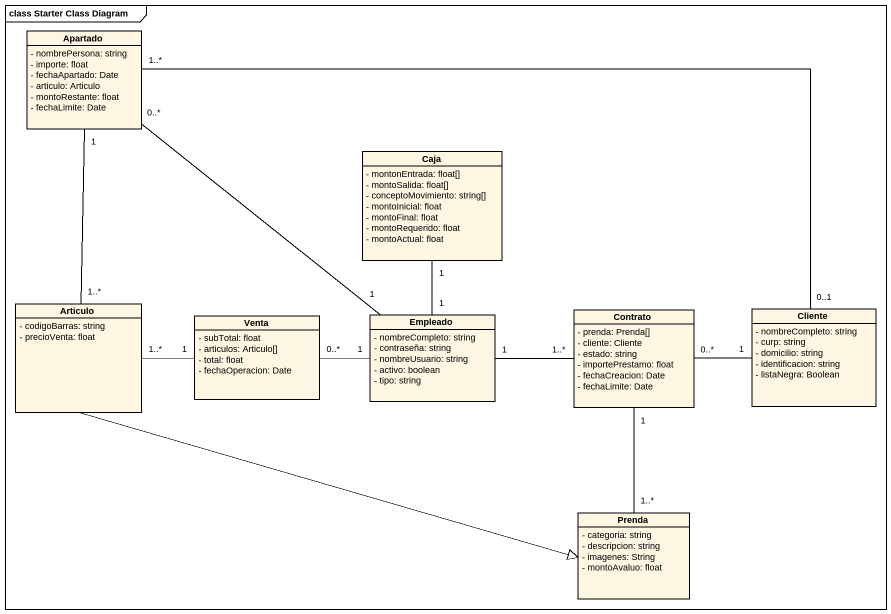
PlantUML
@startuml
mainframe class Starter Class Diagram
hide circle
hide empty members
skinparam classAttributeIconSize 0
class Apartado {
  - nombrePersona: string
  - importe: float
  - fechaApartado: Date
  - articulo: Articulo
  - montoRestante: float
  - fechaLimite: Date
}
class Caja {
  - montonEntrada: float[]
  - montoSalida: float[]
  - conceptoMovimiento: string[]
  - montoInicial: float
  - montoFinal: float
  - montoRequerido: float
  - montoActual: float
}
class Articulo {
  - codigoBarras: string
  - precioVenta: float
}
class Venta {
  - subTotal: float
  - articulos: Articulo[]
  - total: float
  - fechaOperacion: Date
}
class Empleado {
  - nombreCompleto: string
  - contraseña: string
  - nombreUsuario: string
  - activo: boolean
  - tipo: string
}
class Contrato {
  - prenda: Prenda[]
  - cliente: Cliente
  - estado: string
  - importePrestamo: float
  - fechaCreacion: Date
  - fechaLimite: Date
}
class Cliente {
  - nombreCompleto: string
  - curp: string
  - domicilio: string
  - identificacion: string
  - listaNegra: Boolean
}
class Prenda {
  - categoria: string
  - descripcion: string
  - imagenes: String
  - montoAvaluo: float
}
Apartado "1" -- "1..*" Articulo
Apartado "1..*" -right- "0..1" Cliente
Articulo "1..*" -right- "1" Venta
Articulo -right-|> Prenda
Venta "0..*" -right- "1" Empleado
Empleado "1" -up- "0..*" Apartado
Empleado "1" -up- "1" Caja
Empleado "1" -right- "1..*" Contrato
Contrato "1" -- "1..*" Prenda
Cliente "1" -left- "0..*" Contrato
@enduml
